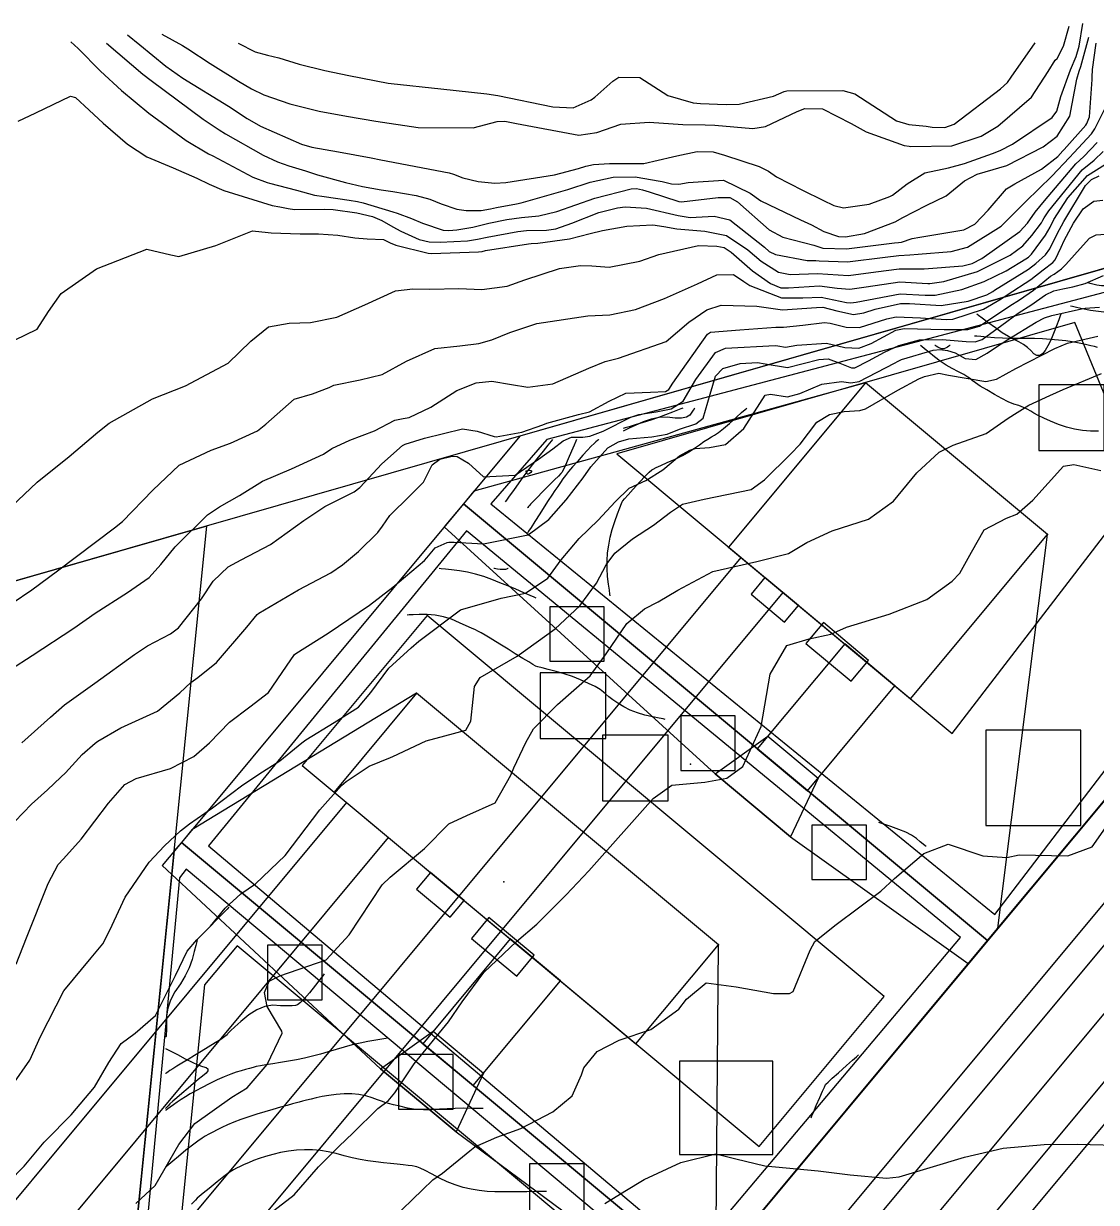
# Model space of a CAD drawing. Header units: feet. Extents: x 1318179 to 1318934, y 422463 to 423299.
# Drawn here: x 1318357.4 to 1318554, y 423081.1 to 423297 of the extents above; entities that cross this region are included whole.
import ezdxf

# ---------------------------------------------------------------- set-up
doc = ezdxf.new("R2010")
doc.units = ezdxf.units.FT
for name, color, linetype in [('A-BLDG-OTLN', 3, 'CONTINUOUS'), ('C-DRNG-AREA', 150, 'CONTINUOUS'), ('C-LOD', 30, 'CONTINUOUS'), ('C-PROP', 6, 'CONTINUOUS'), ('C-PVMT', 8, 'CONTINUOUS'), ('C-SWM', 92, 'CONTINUOUS'), ('C-TOPO-MAJR', 32, 'CONTINUOUS'), ('C-TOPO-SPOT', 7, 'CONTINUOUS'), ('C-UTIL', 4, 'CONTINUOUS'), ('L-PLNT-TREE', 90, 'CONTINUOUS'), ('V-PROP-LINE', 7, 'CONTINUOUS')]:
    doc.layers.add(name, color=color, linetype=linetype)

msp = doc.modelspace()

# ---------------------------------------------------------------- linework, layer by layer
at = {"layer": 'A-BLDG-OTLN'}
for points in [[(1318486.58, 423201.12), (1318519.92, 423173.34), (1318545, 423203.43), (1318511.66, 423231.22), (1318486.58, 423201.12)], [(1318414.3, 423156.24), (1318469.61, 423110.15), (1318484.73, 423128.29), (1318429.42, 423174.38), (1318414.3, 423156.24)]]:
    msp.add_lwpolyline(points, close=True, dxfattribs=at)
at = {"layer": 'C-DRNG-AREA'}
for points in [[(1318438.01, 423209.06), (1318534.03, 423129.03), (1318581.71, 423186.24), (1318581.65, 423186.39), (1318580.34, 423190.54), (1318579.4, 423194.8), (1318578.83, 423199.12), (1318578.64, 423203.48), (1318578.83, 423207.83), (1318579.4, 423212.16), (1318580.34, 423216.41), (1318581.65, 423220.57), (1318583.32, 423224.6), (1318585.33, 423228.47), (1318587.67, 423232.14), (1318590.23, 423235.47), (1318566.42, 423255.31), (1318448.34, 423221.43), (1318438.01, 423209.06)], [(1318386.31, 423147.03), (1318482.34, 423067), (1318534.03, 423129.03), (1318438.01, 423209.06), (1318386.31, 423147.03)], [(1318371.77, 423013.6), (1318410.75, 422981.11), (1318482.34, 423067), (1318386.31, 423147.03), (1318385.01, 423145.46), (1318371.77, 423013.6)]]:
    msp.add_lwpolyline(points, close=True, dxfattribs=at)
at = {"layer": 'C-LOD'}
for points in [[(1318434.49, 423204.83), (1318484.11, 423159.58), (1318497.93, 423148.05), (1318530.51, 423124.81), (1318531.47, 423125.96), (1318535.95, 423131.33), (1318545, 423203.43), (1318511.66, 423231.22), (1318439.93, 423211.36), (1318438.01, 423209.06), (1318434.49, 423204.83)], [(1318382.79, 423142.8), (1318422.81, 423105.54), (1318436.64, 423094.02), (1318478.81, 423062.77), (1318479.77, 423063.93), (1318484.26, 423069.3), (1318484.73, 423128.29), (1318429.42, 423174.38), (1318388.23, 423149.33), (1318386.31, 423147.03), (1318382.79, 423142.8)]]:
    msp.add_lwpolyline(points, close=True, dxfattribs=at)
at = {"layer": 'C-PROP'}
for points in [[(1318443.01, 423209.04), (1318535.39, 423133.84), (1318577.96, 423189.54), (1318577.89, 423189.68), (1318576.34, 423193.55), (1318575.1, 423197.37), (1318574.22, 423201.06), (1318573.76, 423204.59), (1318573.83, 423207.99), (1318574.46, 423211.38), (1318575.59, 423214.85), (1318577.14, 423218.42), (1318579.03, 423222.04), (1318581.22, 423225.63), (1318583.69, 423229.13), (1318586.32, 423232.35), (1318565.37, 423250.42), (1318453.31, 423220.83), (1318443.01, 423209.04)], [(1318466.09, 423218.2), (1318527.58, 423166.95), (1318562.36, 423212.29), (1318550.05, 423242.29), (1318466.09, 423218.2)], [(1318390.98, 423204.99), (1318205.86, 423151.87), (1318371.77, 423013.6), (1318390.98, 423204.99)], [(1318391.28, 423146.42), (1318480.07, 423071.46), (1318529.07, 423129.63), (1318438.54, 423204.09), (1318391.28, 423146.42)], [(1318408.46, 423161.11), (1318492.2, 423091.32), (1318515.08, 423118.79), (1318431.35, 423188.57), (1318408.46, 423161.11)], [(1318374.4, 423017.85), (1318410.17, 422986.07), (1318477.35, 423066.65), (1318387.17, 423142.1), (1318385.96, 423140.55), (1318374.4, 423017.85)], [(1318382.2, 423037.45), (1318420.61, 423005.43), (1318471.07, 423065.97), (1318396.55, 423128.08), (1318390.58, 423120.92), (1318382.2, 423037.45)]]:
    msp.add_lwpolyline(points, close=True, dxfattribs=at)
for points in [[(1318547.48, 423243.83), (1318547.34, 423243.47), (1318547.08, 423242.75), (1318546.68, 423241.68), (1318546.14, 423240.24), (1318545.62, 423239.01), (1318545.11, 423237.98), (1318544.61, 423237.15), (1318544.12, 423236.52), (1318543.62, 423236.21), (1318543.09, 423236.21), (1318542.55, 423236.52), (1318542, 423237.15), (1318541.35, 423237.72), (1318540.62, 423238.24), (1318539.8, 423238.71), (1318538.9, 423239.13), (1318537.87, 423239.69), (1318536.73, 423240.41), (1318535.48, 423241.28), (1318534.11, 423242.3), (1318533.08, 423243.07), (1318532.4, 423243.57), (1318532.06, 423243.83)], [(1318527.21, 423238.09), (1318527.13, 423238.04), (1318526.95, 423237.93), (1318526.69, 423237.77), (1318526.35, 423237.56), (1318526, 423237.46), (1318525.64, 423237.46), (1318525.28, 423237.56), (1318524.92, 423237.77), (1318524.65, 423237.93), (1318524.47, 423238.04), (1318524.38, 423238.09)], [(1318480.38, 423226.61), (1318480.29, 423226.48), (1318480.12, 423226.22), (1318479.86, 423225.83), (1318479.51, 423225.31), (1318478.89, 423224.95), (1318477.98, 423224.77), (1318476.8, 423224.75), (1318475.33, 423224.91), (1318473.87, 423224.85), (1318472.4, 423224.58), (1318470.94, 423224.1), (1318469.48, 423223.41), (1318468.38, 423222.9), (1318467.65, 423222.55), (1318467.28, 423222.38)], [(1318458.72, 423220.87), (1318458.57, 423220.51), (1318458.27, 423219.79), (1318457.82, 423218.72), (1318457.22, 423217.28), (1318456.72, 423216.15), (1318456.33, 423215.33), (1318456.04, 423214.82), (1318455.85, 423214.61), (1318455.41, 423214.14), (1318454.7, 423213.43), (1318453.74, 423212.45), (1318452.51, 423211.23), (1318451.53, 423210.24), (1318450.8, 423209.5), (1318450.32, 423209), (1318450.08, 423208.74), (1318449.9, 423208.54), (1318449.78, 423208.41), (1318449.72, 423208.35)], [(1318449.72, 423215.25), (1318449.78, 423215.24), (1318449.9, 423215.23), (1318450.09, 423215.21), (1318450.33, 423215.18), (1318450.46, 423215.1), (1318450.46, 423214.98), (1318450.33, 423214.81), (1318450.09, 423214.59), (1318449.89, 423214.48), (1318449.73, 423214.48), (1318449.62, 423214.59), (1318449.55, 423214.81), (1318449.5, 423214.97), (1318449.47, 423215.08), (1318449.45, 423215.13)], [(1318429.96, 422965.1), (1318628.63, 423203.49)], [(1318446.18, 423197.22), (1318446.13, 423197.2), (1318446.03, 423197.16), (1318445.89, 423197.11), (1318445.69, 423197.03), (1318445.43, 423197), (1318445.11, 423197), (1318444.72, 423197.03), (1318444.27, 423197.11), (1318443.93, 423197.16), (1318443.7, 423197.2), (1318443.58, 423197.22)], [(1318581.71, 423186.24), (1318410.75, 422981.11)], [(1318383.41, 423109.29), (1318383.77, 423109.1), (1318384.5, 423108.71), (1318385.59, 423108.14), (1318387.04, 423107.38), (1318388.29, 423106.76), (1318389.34, 423106.29), (1318390.19, 423105.97), (1318390.83, 423105.8), (1318391.15, 423105.54), (1318391.15, 423105.19), (1318390.83, 423104.75), (1318390.19, 423104.22), (1318389.42, 423103.59), (1318388.54, 423102.85), (1318387.53, 423102), (1318386.4, 423101.05), (1318385.47, 423100.25), (1318384.75, 423099.6), (1318384.22, 423099.11), (1318383.89, 423098.77), (1318383.65, 423098.51), (1318383.49, 423098.34), (1318383.41, 423098.25)]]:
    msp.add_lwpolyline(points, dxfattribs=at)
at = {"layer": 'C-PVMT'}
for points in [[(1318490.7, 423192.48), (1318496.85, 423187.36), (1318499.41, 423190.43), (1318493.26, 423195.55), (1318490.7, 423192.48)], [(1318503.95, 423187.29), (1318500.75, 423183.45), (1318509.05, 423176.54), (1318512.25, 423180.38), (1318503.95, 423187.29)], [(1318491.85, 423164.18), (1318501.07, 423156.5), (1318517.08, 423175.71), (1318507.86, 423183.39), (1318491.85, 423164.18)], [(1318497.93, 423148.05), (1318484.11, 423159.58), (1318493.77, 423166.49), (1318502.99, 423158.81), (1318497.93, 423148.05)], [(1318429.41, 423138.45), (1318435.55, 423133.32), (1318438.12, 423136.4), (1318431.97, 423141.52), (1318429.41, 423138.45)], [(1318442.66, 423133.26), (1318439.46, 423129.42), (1318447.76, 423122.5), (1318450.96, 423126.35), (1318442.66, 423133.26)], [(1318430.56, 423110.15), (1318439.78, 423102.47), (1318455.78, 423121.67), (1318446.57, 423129.35), (1318430.56, 423110.15)], [(1318436.64, 423094.02), (1318422.81, 423105.54), (1318432.48, 423112.45), (1318441.7, 423104.77), (1318436.64, 423094.02)]]:
    msp.add_lwpolyline(points, close=True, dxfattribs=at)
for points in [[(1318594.45, 423182.77), (1318419.97, 422973.42)], [(1318439.94, 422956.78), (1318614.42, 423166.12)]]:
    msp.add_lwpolyline(points, dxfattribs=at)
at = {"layer": 'C-SWM'}
for points in [[(1318390.98, 423204.99), (1318205.86, 423151.87), (1318371.77, 423013.6), (1318390.98, 423204.99)], [(1318533.71, 423150.13), (1318551.15, 423150.13), (1318551.15, 423167.56), (1318533.71, 423167.56), (1318533.71, 423150.13)], [(1318477.6, 423089.82), (1318494.72, 423089.82), (1318494.72, 423106.94), (1318477.6, 423106.94), (1318477.6, 423089.82)]]:
    msp.add_lwpolyline(points, close=True, dxfattribs=at)
at = {"layer": 'C-TOPO-MAJR'}
for points in [[(1318376.46, 423294.99), (1318378.68, 423293.12), (1318383.47, 423289.23), (1318386.56, 423287.06), (1318394.97, 423281.93), (1318398.4, 423279.67), (1318400.81, 423278.27), (1318408.3, 423274.96), (1318410.22, 423274.4), (1318415.11, 423273.52), (1318421.08, 423272.43), (1318422.88, 423272.1), (1318435.4, 423269.71), (1318436.19, 423269.45), (1318437.89, 423268.8), (1318440.68, 423268.11), (1318443.78, 423267.79), (1318445.77, 423267.9), (1318454.68, 423269.35), (1318459.09, 423270.49), (1318460.44, 423270.92), (1318461.86, 423271.21), (1318464.78, 423271.42), (1318469.19, 423271.41), (1318471.04, 423271.42), (1318476.32, 423272.63), (1318477.13, 423272.83), (1318480.86, 423273.58), (1318483.74, 423273.53), (1318485.85, 423272.95), (1318492.19, 423270.86), (1318493.88, 423270), (1318495.34, 423268.99), (1318500.15, 423266.49), (1318503.87, 423264.7), (1318505.87, 423263.7), (1318507.66, 423263.31), (1318512.33, 423263.96), (1318516.13, 423265.35), (1318516.61, 423265.62), (1318519.31, 423267.7), (1318522.54, 423269.72), (1318526.88, 423270.61), (1318529.82, 423271.41), (1318534.94, 423273.25), (1318536.33, 423273.76), (1318538.59, 423274.94), (1318545.89, 423279.83), (1318546.71, 423280.98), (1318547.48, 423283.66), (1318549.22, 423288.56), (1318550.25, 423291.01), (1318550.8, 423292.92), (1318551.53, 423297.04)], [(1318382.76, 423295.11), (1318386.53, 423293.03), (1318387.5, 423292.42), (1318391.57, 423289.7), (1318396.8, 423286.5), (1318399.14, 423285.1), (1318401.42, 423283.99), (1318406.22, 423282.34), (1318411.55, 423281.01), (1318416.56, 423280.07), (1318421.94, 423279.15), (1318429.69, 423278.01), (1318439.81, 423277.94), (1318444.18, 423279.08), (1318445.61, 423279.17), (1318447.75, 423278.72), (1318459.15, 423276.62), (1318462.44, 423277.07), (1318466.87, 423278.6), (1318472.02, 423278.98), (1318478.19, 423278.56), (1318482.28, 423278.46), (1318484.06, 423278.4), (1318491.06, 423277.83), (1318493.36, 423278.19), (1318499.15, 423280.92), (1318500.57, 423281.48), (1318503.77, 423281.42), (1318509.02, 423278.74), (1318511.82, 423277.2), (1318518.76, 423274.72), (1318519.66, 423274.55), (1318520.01, 423274.52), (1318527.47, 423274.67), (1318532.88, 423276.41), (1318535.92, 423278.27), (1318542.08, 423283.54), (1318545.13, 423288.24), (1318546.44, 423290.31), (1318546.77, 423290.67), (1318547.98, 423292.88), (1318548.98, 423296.57)], [(1318366.07, 423293.69), (1318367.43, 423292.49), (1318371.52, 423288.34), (1318375.35, 423284.76), (1318380.35, 423280.6), (1318387.2, 423275.61), (1318391.29, 423273.2), (1318392.05, 423272.79), (1318399.4, 423268.91), (1318402.02, 423267.94), (1318402.49, 423267.83), (1318407.43, 423266.52), (1318410.7, 423265.62), (1318412.48, 423265.34), (1318417.07, 423264.68), (1318418.59, 423264.43), (1318419.64, 423264.2), (1318425.08, 423262.55), (1318425.83, 423262.29), (1318428.51, 423261.3), (1318430.48, 423260.48), (1318434.29, 423259.17), (1318435.33, 423259.12), (1318436.8, 423259.24), (1318439.74, 423259.77), (1318442.65, 423260.47), (1318445.98, 423261.16), (1318448.65, 423261.5), (1318451.79, 423261.79), (1318455.13, 423262.61), (1318462.06, 423265.08), (1318468.73, 423266.77), (1318469.71, 423266.81), (1318470.83, 423266.6), (1318472.02, 423266.24), (1318477.48, 423264.45), (1318477.99, 423264.39), (1318484.69, 423265.16), (1318486.84, 423265.17), (1318488.2, 423264.41), (1318494.03, 423259.24), (1318496.51, 423257.89), (1318502.2, 423256.47), (1318502.93, 423256.18), (1318503.86, 423255.9), (1318508.21, 423255.8), (1318517, 423256.85), (1318517.72, 423256.93), (1318518.26, 423257.02), (1318520.23, 423257.64), (1318521.66, 423257.92), (1318529.7, 423259.24), (1318531.73, 423260.26), (1318534.18, 423262.86), (1318537.53, 423266.78), (1318539.04, 423267.67), (1318543.91, 423270.36), (1318546.89, 423272.71), (1318547.86, 423273.71), (1318548.09, 423273.96), (1318552.06, 423278.42), (1318552.26, 423278.71), (1318552.75, 423279.98), (1318553.21, 423286.81), (1318553.22, 423287.24), (1318553.28, 423288.63), (1318553.94, 423293.46)], [(1318372.61, 423293.48), (1318379.26, 423287.8), (1318380.75, 423286.59), (1318390.31, 423279.54), (1318393.24, 423277.59), (1318394.42, 423276.87), (1318401.31, 423272.91), (1318403.93, 423271.68), (1318406.02, 423270.99), (1318409.07, 423270.06), (1318411.25, 423269.35), (1318416.41, 423267.92), (1318419.53, 423267.21), (1318422.95, 423266.57), (1318425.09, 423266.27), (1318429.32, 423265.55), (1318431.82, 423264.86), (1318433.9, 423264.02), (1318436.79, 423263.04), (1318438.48, 423262.78), (1318441.27, 423262.79), (1318442.95, 423263.11), (1318444.04, 423263.37), (1318447.71, 423264.01), (1318448.6, 423264.18), (1318457.16, 423266.66), (1318461.25, 423268), (1318465.41, 423268.91), (1318469.46, 423268.95), (1318474.04, 423268.19), (1318474.44, 423268.08), (1318476.12, 423267.65), (1318477.46, 423267.61), (1318479.16, 423267.93), (1318485.65, 423268.38), (1318490.52, 423265.94), (1318492.47, 423264.59), (1318499.79, 423261.11), (1318501.8, 423260.17), (1318504.03, 423258.97), (1318506.71, 423258.04), (1318508.04, 423257.98), (1318511.47, 423258.59), (1318517.1, 423260.73), (1318518.52, 423261.51), (1318522.77, 423263.72), (1318526.44, 423265.46), (1318529.81, 423268.21), (1318532.12, 423269.45), (1318533.62, 423269.89), (1318537.55, 423271.01), (1318544.21, 423274.48), (1318546.77, 423276.44), (1318549.11, 423280.1), (1318550.38, 423286.88), (1318550.8, 423288.3), (1318551.11, 423289.15), (1318552.61, 423294.54)], [(1318396.71, 423293.48), (1318399.84, 423291.88), (1318402.09, 423291.23), (1318404.19, 423290.75), (1318407.93, 423289.59), (1318412.58, 423288.45), (1318417.03, 423287.55), (1318424.2, 423286.15), (1318424.78, 423286.07), (1318433.85, 423285.07), (1318442.27, 423284.17), (1318444.31, 423283.88), (1318454.41, 423281.79), (1318458.11, 423281.61), (1318461.4, 423283.06), (1318462.06, 423283.55), (1318465.37, 423286.49), (1318466.47, 423287.24), (1318470.31, 423287.16), (1318475.44, 423283.84), (1318480.07, 423282.49), (1318481.43, 423282.39), (1318486.16, 423282.21), (1318488.54, 423282.29), (1318494.83, 423283.76), (1318496.75, 423284.59), (1318497.27, 423284.73), (1318507.55, 423284.8), (1318509.72, 423284.15), (1318517.36, 423279.2), (1318519.6, 423278.53), (1318522.82, 423278.26), (1318523.92, 423278.08), (1318526.22, 423277.97), (1318527.9, 423278.6), (1318536.42, 423285.1), (1318537.69, 423286.26), (1318538.39, 423287.24), (1318542.75, 423293.53)], [(1318356.41, 423279.19), (1318359.65, 423280.66), (1318366, 423283.72), (1318366.89, 423283.48), (1318369.43, 423281.17), (1318372.01, 423278.77), (1318376.45, 423274.93), (1318379.99, 423272.61), (1318384.81, 423270.64), (1318389.12, 423268.74), (1318391.41, 423267.61), (1318394.11, 423266.47), (1318402.93, 423263.74), (1318404.37, 423263.48), (1318405.86, 423263.15), (1318407.06, 423263), (1318412.47, 423263.04), (1318414.16, 423262.95), (1318418.46, 423262.36), (1318421.33, 423261.71), (1318423.06, 423260.99), (1318425.06, 423259.81), (1318426.51, 423259.03), (1318429.89, 423257.47), (1318431.72, 423257.04), (1318433.73, 423257), (1318438.74, 423257.26), (1318440.58, 423257.54), (1318442.36, 423257.93), (1318447.94, 423258.94), (1318449.54, 423259.11), (1318453.25, 423259.21), (1318454.94, 423259.45), (1318457.84, 423260.5), (1318462.79, 423262.43), (1318466.24, 423263.3), (1318467.63, 423263.47), (1318471.52, 423263.23), (1318477.36, 423261.85), (1318479.55, 423261.51), (1318483.96, 423261.74), (1318486.79, 423261.09), (1318493.18, 423256.05), (1318494.04, 423255.31), (1318495.17, 423254.72), (1318501, 423253.66), (1318502.56, 423253.61), (1318503.18, 423253.58), (1318508.4, 423253.39), (1318515.3, 423254.22), (1318517.79, 423254.53), (1318519.77, 423254.65), (1318521.35, 423254.78), (1318527.38, 423255.3), (1318530.34, 423256.07), (1318536.55, 423259.94), (1318539.84, 423263.2), (1318541.05, 423264.47), (1318545.8, 423269.06), (1318549.04, 423272.53), (1318549.84, 423273.35), (1318553.09, 423276.85), (1318553.67, 423277.74), (1318555.75, 423281.93)], [(1318349.39, 423235.96), (1318359.9, 423241.08), (1318361.99, 423244.3), (1318364.3, 423247.61), (1318370.76, 423252.1), (1318379.96, 423255.69), (1318384.41, 423254.67), (1318385.86, 423254.39), (1318392.63, 423256.41), (1318399.35, 423259.07), (1318402.23, 423258.77), (1318402.74, 423258.69), (1318408.09, 423258.54), (1318411.42, 423258.51), (1318414.98, 423258.26), (1318418.13, 423257.79), (1318420.33, 423257.61), (1318423.36, 423257.47), (1318424.21, 423257.06), (1318424.58, 423256.84), (1318425.62, 423256.46), (1318431.56, 423254.97), (1318432.16, 423254.92), (1318440.74, 423255.21), (1318441.43, 423255.3), (1318442.07, 423255.44), (1318449.9, 423256.7), (1318450.42, 423256.75), (1318451.62, 423256.82), (1318457.43, 423257.6), (1318461.24, 423258.58), (1318463.48, 423259.16), (1318467.96, 423259.92), (1318472.73, 423260.16), (1318474.7, 423259.87), (1318477.11, 423259.42), (1318482.23, 423258.98), (1318486.22, 423258.23), (1318490.13, 423255.61), (1318492.53, 423253.53), (1318495.75, 423251.48), (1318497.87, 423251.08), (1318502.9, 423251.27), (1318504.79, 423251.13), (1318508.59, 423250.88), (1318513.57, 423251.55), (1318517.87, 423252.12), (1318521.4, 423252.09), (1318522.4, 423252.09), (1318529.51, 423252.66), (1318531.23, 423253.1), (1318532.97, 423253.99), (1318539.96, 423258.96), (1318541.34, 423260.49), (1318542.79, 423262.5), (1318544.46, 423264.56), (1318550.21, 423271.36), (1318551.66, 423272.71), (1318554.13, 423275.25)], [(1318349.54, 423203.29), (1318357.52, 423210.74), (1318359.89, 423213.03), (1318365.77, 423217.75), (1318371, 423222.17), (1318373.09, 423223.84), (1318381.04, 423228.26), (1318387.09, 423230.65), (1318394.88, 423234.81), (1318399.03, 423238.87), (1318402.25, 423241.48), (1318406.08, 423242.18), (1318409.96, 423242.26), (1318414.8, 423243.26), (1318419.91, 423245.49), (1318425.56, 423248.05), (1318428.72, 423248.43), (1318431.87, 423248.41), (1318437.15, 423248.5), (1318441.35, 423248.34), (1318446.01, 423248.93), (1318449.26, 423250.12), (1318455.59, 423252.15), (1318459.43, 423252.72), (1318461.54, 423252.66), (1318464.72, 423252.44), (1318470.33, 423253.51), (1318473.8, 423254.75), (1318481.05, 423256.36), (1318484.46, 423256.28), (1318485.78, 423255.99), (1318487.04, 423255.16), (1318490.99, 423251.72), (1318494.24, 423249.43), (1318496.16, 423248.63), (1318497.54, 423248.61), (1318503.24, 423249), (1318506.46, 423248.59), (1318508.79, 423248.36), (1318511.79, 423248.81), (1318517.94, 423249.72), (1318523.09, 423249.43), (1318523.44, 423249.41), (1318526.06, 423249.79), (1318532.2, 423251.63), (1318538.2, 423254.6), (1318540.51, 423256.35), (1318542.18, 423258.19), (1318543.93, 423260.54), (1318544.19, 423261.01), (1318544.42, 423261.45), (1318545.27, 423262.76), (1318551.35, 423270.22), (1318553.58, 423272.03), (1318555.2, 423273.6)], [(1318355.31, 423190.87), (1318358.92, 423193.29), (1318363.61, 423196.79), (1318374.09, 423204.64), (1318375.55, 423205.79), (1318381.06, 423211.56), (1318385.89, 423216.16), (1318391.79, 423218.86), (1318395.31, 423220.15), (1318400.24, 423222.41), (1318401.79, 423223.65), (1318406.98, 423228.22), (1318410.34, 423229.21), (1318413.38, 423230.37), (1318414.26, 423230.8), (1318419.09, 423231.8), (1318423.08, 423232.77), (1318427.58, 423235.17), (1318432.79, 423237.5), (1318437.37, 423238.02), (1318440.85, 423238.4), (1318443.2, 423239.08), (1318446.52, 423240.43), (1318451.45, 423242.09), (1318460.77, 423243.49), (1318464.84, 423243.7), (1318469.54, 423244.68), (1318474.86, 423246.69), (1318480.87, 423249.34), (1318484.45, 423251.02), (1318487.46, 423251.05), (1318489.37, 423249.8), (1318490.49, 423249.03), (1318496.29, 423246.78), (1318500.18, 423246.79), (1318503.55, 423246.91), (1318508.2, 423245.96), (1318508.98, 423245.85), (1318509.98, 423246.01), (1318518.01, 423247.51), (1318522.61, 423247.31), (1318524.44, 423247.28), (1318529.32, 423248.35), (1318533.45, 423249.76), (1318537.48, 423251.73), (1318541.06, 423253.92), (1318541.54, 423254.27), (1318542.1, 423254.82), (1318544.67, 423258.25), (1318545.51, 423259.77), (1318546.21, 423261.12), (1318548.73, 423265.13), (1318552.37, 423269.2), (1318555.66, 423271.3)], [(1318354.98, 423178.69), (1318358.96, 423181.26), (1318366.62, 423186.27), (1318370.51, 423189.05), (1318376.47, 423192.81), (1318380.39, 423195.55), (1318382.55, 423197.96), (1318385.2, 423201.17), (1318391.12, 423207.02), (1318393.31, 423208.5), (1318396.97, 423210.6), (1318401.21, 423213.18), (1318406.47, 423215.49), (1318412.36, 423218.18), (1318413.88, 423219.18), (1318417.18, 423220.73), (1318421.7, 423222.45), (1318425.43, 423224.41), (1318426.96, 423224.71), (1318428.06, 423224.87), (1318432.01, 423226.76), (1318436.79, 423229.81), (1318440.31, 423231.25), (1318443.22, 423231.53), (1318446.83, 423230.94), (1318449.83, 423230.44), (1318454.36, 423231.03), (1318460.98, 423233.93), (1318463.96, 423235.16), (1318466.4, 423235.73), (1318475.12, 423238.82), (1318479.3, 423242.31), (1318482.61, 423244.58), (1318485.23, 423245.43), (1318491.75, 423245.25), (1318496.45, 423244.6), (1318502.7, 423245.05), (1318503.83, 423245.07), (1318506.45, 423244.39), (1318509.48, 423243.73), (1318511.37, 423244.03), (1318513.46, 423244.73), (1318518.06, 423245.74), (1318519.72, 423245.73), (1318525.56, 423245.41), (1318530.47, 423246.2), (1318533.9, 423247.36), (1318534.98, 423247.96), (1318535.34, 423248.19), (1318541.53, 423252.06), (1318542.9, 423253.09), (1318544.66, 423254.66), (1318545.48, 423255.76), (1318546.81, 423258.52), (1318548.01, 423260.79), (1318552.01, 423267.38), (1318553.09, 423268.48), (1318554.52, 423269.12)], [(1318357.09, 423165.28), (1318362.33, 423169.95), (1318364.9, 423172.21), (1318365.33, 423172.55), (1318370.43, 423176.18), (1318377.74, 423181.43), (1318380.11, 423183.02), (1318384.32, 423185.22), (1318385.8, 423186.31), (1318390.01, 423191.66), (1318392.15, 423194.86), (1318394.86, 423197.52), (1318397.3, 423198.82), (1318402.66, 423201.59), (1318408.76, 423206.03), (1318412.59, 423208.54), (1318418, 423211.23), (1318419.03, 423212.05), (1318423.06, 423216.39), (1318426.84, 423219.76), (1318427.33, 423219.99), (1318430.86, 423221.08), (1318437.83, 423222.81), (1318440.54, 423222.38), (1318443.66, 423221.36), (1318443.98, 423221.35), (1318448.71, 423222.21), (1318452.55, 423223.52), (1318453.31, 423223.83), (1318459.09, 423225.41), (1318461.09, 423225.92), (1318464.69, 423227.87), (1318467.76, 423229.34), (1318472.28, 423229.53), (1318475.01, 423229.66), (1318475.64, 423230.01), (1318476.39, 423231.14), (1318482.7, 423240.15), (1318483.3, 423240.48), (1318488.64, 423240.92), (1318495.22, 423241.39), (1318496.67, 423241.4), (1318500.17, 423241.77), (1318504.16, 423242.26), (1318505.19, 423242.15), (1318508.13, 423241.44), (1318510.55, 423241.37), (1318515.56, 423242.95), (1318517.27, 423243.34), (1318521.78, 423243.15), (1318526.43, 423242.84), (1318527.69, 423242.91), (1318533.28, 423244.72), (1318536.55, 423246.63), (1318537.61, 423247.32), (1318542, 423250.17), (1318544.26, 423251.91), (1318546, 423253.26), (1318546.45, 423253.75), (1318547.54, 423256.07), (1318548.09, 423257.31), (1318549.77, 423260.47), (1318551.54, 423263.07), (1318553.54, 423264.49), (1318555.15, 423264.69)], [(1318355.81, 423150.88), (1318358.88, 423154.05), (1318361.77, 423156.63), (1318364.25, 423158.95), (1318365.1, 423159.79), (1318368.15, 423163.1), (1318370.49, 423165.18), (1318370.99, 423165.55), (1318375.22, 423168.04), (1318381.94, 423171.05), (1318386.01, 423174.44), (1318388.04, 423176.35), (1318389.32, 423177.23), (1318392.74, 423179.99), (1318398.33, 423186.48), (1318400.21, 423188.8), (1318400.48, 423189.03), (1318407.78, 423193.28), (1318413.7, 423196.44), (1318415.85, 423197.86), (1318418.75, 423200.34), (1318422.3, 423203.79), (1318423.2, 423204.95), (1318424.54, 423206.91), (1318428.18, 423210.5), (1318430.66, 423213.03), (1318432.28, 423216.18), (1318433.69, 423217.23), (1318435.96, 423217.79), (1318436.87, 423217.7), (1318438.94, 423216.5), (1318441.68, 423213.99), (1318447.51, 423214.33), (1318451.78, 423217.21), (1318454.37, 423219.13), (1318456.27, 423220.61), (1318457.81, 423221.25), (1318459.91, 423221.29), (1318461.15, 423221.44), (1318463.61, 423222.35), (1318468.66, 423224.92), (1318470.16, 423225.41), (1318473.29, 423225.92), (1318476.05, 423226.48), (1318478.24, 423227.86), (1318480.59, 423231.83), (1318484.2, 423236.79), (1318486.02, 423237.6), (1318495.15, 423238.05), (1318495.63, 423237.99), (1318496.99, 423237.77), (1318499.07, 423238.13), (1318504.56, 423238.47), (1318507.88, 423237.72), (1318510.46, 423237.55), (1318512.7, 423238.45), (1318517.22, 423240.85), (1318518.79, 423241.18), (1318526.07, 423241), (1318530.42, 423240.97), (1318532.55, 423241.61), (1318538.12, 423245.31), (1318539.88, 423246.45), (1318542.48, 423248.22), (1318545.6, 423250.74), (1318546.23, 423251.15), (1318547.6, 423252.1), (1318548.41, 423252.93), (1318551.58, 423256.46), (1318552.73, 423257.73), (1318553.93, 423258.32), (1318558.28, 423258.63)], [(1318356.04, 423124.74), (1318357.93, 423129.57), (1318361.91, 423139.51), (1318363.76, 423142.95), (1318364.69, 423144), (1318367.98, 423147.59), (1318372.96, 423154.2), (1318375.95, 423157.64), (1318378.01, 423158.75), (1318384.31, 423160.57), (1318388.58, 423162.74), (1318391.48, 423165.25), (1318395.15, 423169.08), (1318398.87, 423171.86), (1318402.27, 423174.5), (1318405.58, 423179.34), (1318407.04, 423181.43), (1318407.29, 423181.64), (1318413.23, 423185.38), (1318420.79, 423190.46), (1318425.05, 423193.78), (1318430.86, 423198.66), (1318431.28, 423199.18), (1318432.8, 423201.01), (1318435, 423201.97), (1318435.33, 423202.02), (1318436.28, 423202.02), (1318441.65, 423201.74), (1318449.87, 423203.38), (1318453.67, 423206.2), (1318456.83, 423209.76), (1318459.95, 423213.83), (1318461.35, 423215.83), (1318464.45, 423219.31), (1318466.39, 423220.43), (1318468.32, 423220.99), (1318472.52, 423221.31), (1318475.31, 423221.83), (1318477.59, 423222.71), (1318480.59, 423223.74), (1318481.96, 423224.72), (1318483.21, 423229.13), (1318484.19, 423232.42), (1318485.52, 423233.86), (1318488.69, 423234.77), (1318491.88, 423234.92), (1318493.29, 423234.7), (1318497.38, 423234.06), (1318503.1, 423235.47), (1318504.86, 423235.59), (1318506.97, 423234.84), (1318509.1, 423233.97), (1318509.7, 423234), (1318512.21, 423235.27), (1318515.16, 423236.83), (1318517.77, 423238.09), (1318521.6, 423239.07), (1318525.7, 423239.17), (1318530.1, 423238.8), (1318531.78, 423238.72), (1318533.07, 423239.16), (1318536.63, 423241.78), (1318539.67, 423243.99), (1318542.14, 423245.59), (1318542.99, 423246.19), (1318544.63, 423247.36), (1318546.18, 423248.07), (1318547.86, 423248.45), (1318549.65, 423248.79), (1318551.92, 423249.41), (1318555.28, 423250.88)], [(1318563.68, 423249.57), (1318563.51, 423249.56), (1318563.17, 423249.54), (1318562.66, 423249.5), (1318561.98, 423249.45), (1318561.1, 423249.39), (1318560.03, 423249.3), (1318558.76, 423249.18), (1318557.29, 423249.05), (1318556.02, 423248.99), (1318554.94, 423249.02), (1318554.05, 423249.12), (1318553.35, 423249.3), (1318552.83, 423249.43), (1318552.48, 423249.52), (1318552.31, 423249.57)], [(1318355.33, 423102.47), (1318358.53, 423107.15), (1318360.5, 423111.44), (1318364.79, 423119.82), (1318369.79, 423125.85), (1318371.94, 423128.42), (1318373.22, 423130.96), (1318376.03, 423136.98), (1318380.44, 423143.43), (1318383.21, 423146.39), (1318386.15, 423149.17), (1318387.78, 423150.44), (1318392.04, 423153.34), (1318397.34, 423157.38), (1318400.49, 423159.52), (1318404.34, 423161.96), (1318408.36, 423165.25), (1318409.1, 423165.83), (1318414.31, 423168.98), (1318418.76, 423171.78), (1318421.04, 423174.49), (1318424.33, 423178.95), (1318428.45, 423182.68), (1318429.81, 423183.88), (1318437.47, 423189.62), (1318444.91, 423191.79), (1318449.36, 423192.69), (1318453.45, 423195.43), (1318455.93, 423198.8), (1318459.21, 423202.7), (1318462.71, 423206.09), (1318465.83, 423209.41), (1318468.34, 423211.94), (1318471.4, 423213.34), (1318474.55, 423215.26), (1318477.58, 423217.82), (1318479.46, 423218.89), (1318480.45, 423219.19), (1318483.12, 423219.36), (1318486.04, 423219.9), (1318489.39, 423222.84), (1318493.32, 423228.96), (1318494.24, 423229.12), (1318497.38, 423228.66), (1318499.64, 423229.27), (1318503.69, 423230.99), (1318507.3, 423231.48), (1318508.96, 423231.25), (1318510.54, 423231.47), (1318516.97, 423234.82), (1318517.66, 423235.19), (1318518.28, 423235.47), (1318524.05, 423237.23), (1318525.33, 423237.33), (1318526.72, 423237.17), (1318528.1, 423236.69), (1318529.96, 423235.71), (1318531.91, 423235.52), (1318533.98, 423236.65), (1318535.13, 423237.46), (1318537.74, 423239.18), (1318542.94, 423242.34), (1318544.47, 423243.12), (1318545.8, 423243.57), (1318551.25, 423244.77), (1318551.9, 423244.89), (1318554.58, 423245.07)], [(1318572.66, 423244.19), (1318572.3, 423244.24), (1318571.56, 423244.33), (1318570.47, 423244.46), (1318569, 423244.64), (1318567.54, 423244.71), (1318566.08, 423244.69), (1318564.61, 423244.55), (1318563.15, 423244.32), (1318561.68, 423244.15), (1318560.22, 423244.04), (1318558.76, 423243.99), (1318557.29, 423244.01), (1318555.83, 423244.1), (1318554.37, 423244.26), (1318552.9, 423244.49), (1318551.44, 423244.8), (1318550.34, 423245.04), (1318549.61, 423245.19), (1318549.24, 423245.27)], [(1318354.69, 423084.82), (1318357.52, 423087.73), (1318361.2, 423092.13), (1318361.5, 423092.44), (1318366.12, 423097.14), (1318370.38, 423102.18), (1318373.03, 423106.72), (1318375.27, 423110.16), (1318377.87, 423112.06), (1318381.59, 423115.33), (1318385.21, 423122.62), (1318387.35, 423127.07), (1318389.13, 423129.15), (1318391.66, 423131.66), (1318394.36, 423134.96), (1318397.23, 423137.61), (1318399.88, 423139.46), (1318405.36, 423144.61), (1318411.69, 423153.02), (1318415.68, 423157.48), (1318416.51, 423158.18), (1318420.75, 423160.99), (1318424.61, 423162.56), (1318425.05, 423162.74), (1318431.2, 423165.64), (1318434.61, 423166.52), (1318438.43, 423167.58), (1318439.36, 423169.22), (1318439.8, 423173.28), (1318440.02, 423175.6), (1318441.07, 423177.24), (1318447.84, 423181.16), (1318454.83, 423186.13), (1318459.36, 423190.34), (1318462.36, 423194.5), (1318464.16, 423197.89), (1318465.77, 423200.04), (1318468.98, 423202.63), (1318472.8, 423205.14), (1318475.93, 423207.5), (1318478.12, 423209), (1318482.11, 423209.88), (1318490.73, 423211.65), (1318493.16, 423213.44), (1318497.91, 423218.18), (1318499.72, 423220.01), (1318502.75, 423224), (1318505.05, 423225.42), (1318507.75, 423225.98), (1318510.63, 423226.15), (1318511.69, 423226.44), (1318517.63, 423229.88), (1318521.42, 423231.93), (1318522.46, 423232.41), (1318525.14, 423232.97), (1318526.88, 423232.63), (1318533.75, 423231.44), (1318535.68, 423231.9), (1318539.2, 423233.86), (1318546.35, 423237.53), (1318548.7, 423238.47), (1318554.28, 423239.8)], [(1318554.21, 423237.69), (1318553.62, 423237.85), (1318552.95, 423238.02), (1318552.22, 423238.2), (1318551.42, 423238.38), (1318550.55, 423238.58), (1318549.53, 423238.76), (1318548.36, 423238.92), (1318547.05, 423239.06), (1318545.59, 423239.19), (1318544.12, 423239.28), (1318542.66, 423239.33), (1318541.19, 423239.35), (1318539.73, 423239.33), (1318538.27, 423239.34), (1318536.8, 423239.4), (1318535.34, 423239.48), (1318533.88, 423239.61), (1318532.78, 423239.7), (1318532.05, 423239.76), (1318531.68, 423239.8)], [(1318554.37, 423222.39), (1318552.9, 423222.34), (1318551.44, 423222.48), (1318549.98, 423222.73), (1318548.51, 423223.1), (1318547.05, 423223.58), (1318545.59, 423224.18), (1318544.35, 423224.72), (1318543.33, 423225.21), (1318542.54, 423225.65), (1318541.98, 423226.03), (1318541.33, 423226.39), (1318540.6, 423226.73), (1318539.78, 423227.05), (1318538.88, 423227.34), (1318537.84, 423227.77), (1318536.66, 423228.35), (1318535.34, 423229.07), (1318533.88, 423229.93), (1318532.7, 423230.64), (1318531.82, 423231.21), (1318531.23, 423231.64), (1318530.94, 423231.93), (1318530.42, 423232.28), (1318529.69, 423232.72), (1318528.74, 423233.23), (1318527.57, 423233.82), (1318526.44, 423234.48), (1318525.35, 423235.19), (1318524.29, 423235.97), (1318523.26, 423236.82), (1318522.49, 423237.46), (1318521.98, 423237.88), (1318521.73, 423238.09)], [(1318377.95, 423080.9), (1318381.52, 423084.19), (1318385.88, 423091.67), (1318388.76, 423095.52), (1318395.58, 423100.35), (1318398.36, 423102.04), (1318402.05, 423106.34), (1318404.81, 423112.09), (1318404.74, 423112.46), (1318402.03, 423116.98), (1318401.53, 423119.54), (1318402.43, 423121.61), (1318404.36, 423122.61), (1318412.83, 423125.5), (1318417.07, 423130.12), (1318423.09, 423139.23), (1318424.59, 423140.65), (1318430.84, 423145.93), (1318435.3, 423150.41), (1318438.62, 423151.94), (1318443.79, 423154.25), (1318446.67, 423159.32), (1318447.22, 423160.7), (1318449.41, 423165.31), (1318450.81, 423167.85), (1318455.26, 423172.27), (1318461.2, 423177.57), (1318464.15, 423181.6), (1318467.93, 423187.1), (1318471.17, 423189.83), (1318473.66, 423191.1), (1318477.3, 423193.23), (1318483.68, 423196.65), (1318491.76, 423198.49), (1318497.56, 423199.93), (1318500.92, 423201.98), (1318505.55, 423204.12), (1318512.24, 423206.22), (1318516.82, 423209.55), (1318521.11, 423214.74), (1318525.19, 423218.53), (1318527.75, 423219.79), (1318533.78, 423221.95), (1318537.8, 423224.75), (1318541.61, 423227.15), (1318545.45, 423228.88), (1318547.89, 423229.97), (1318554.92, 423232.91)], [(1318464.9, 423192.17), (1318464.85, 423192.53), (1318464.75, 423193.25), (1318464.61, 423194.32), (1318464.42, 423195.76), (1318464.32, 423197.19), (1318464.32, 423198.63), (1318464.42, 423200.06), (1318464.62, 423201.5), (1318464.9, 423202.93), (1318465.27, 423204.37), (1318465.72, 423205.8), (1318466.25, 423207.24), (1318466.66, 423208.33), (1318466.96, 423209.1), (1318467.14, 423209.52), (1318467.19, 423209.6), (1318467.54, 423210), (1318468.18, 423210.72), (1318469.1, 423211.76), (1318470.32, 423213.11), (1318471.29, 423214.15), (1318472.02, 423214.88), (1318472.51, 423215.31), (1318472.76, 423215.43), (1318473.32, 423215.68), (1318474.17, 423216.07), (1318475.33, 423216.6), (1318476.8, 423217.26), (1318478.12, 423217.91), (1318479.3, 423218.57), (1318480.34, 423219.23), (1318481.24, 423219.88), (1318482.05, 423220.45), (1318482.78, 423220.93), (1318483.43, 423221.33), (1318484, 423221.63), (1318484.74, 423222.14), (1318485.66, 423222.86), (1318486.75, 423223.78), (1318488.02, 423224.91), (1318488.97, 423225.76), (1318489.61, 423226.33), (1318489.92, 423226.61)], [(1318478.18, 423226.61), (1318477.86, 423226.48), (1318477.23, 423226.23), (1318476.29, 423225.86), (1318475.03, 423225.35), (1318473.72, 423224.87), (1318472.35, 423224.4), (1318470.94, 423223.94), (1318469.48, 423223.5), (1318468.38, 423223.17), (1318467.65, 423222.95), (1318467.28, 423222.84)], [(1318445.72, 423209.39), (1318445.97, 423209.74), (1318446.47, 423210.44), (1318447.22, 423211.5), (1318448.22, 423212.9), (1318448.97, 423213.96), (1318449.49, 423214.68), (1318449.75, 423215.05), (1318449.78, 423215.08), (1318450.08, 423215.47), (1318450.67, 423216.2), (1318451.53, 423217.28), (1318452.68, 423218.72), (1318453.54, 423219.79), (1318454.12, 423220.51), (1318454.41, 423220.87)], [(1318462.81, 423220.87), (1318462.73, 423220.79), (1318462.55, 423220.64), (1318462.29, 423220.42), (1318461.95, 423220.12), (1318461.43, 423219.61), (1318460.75, 423218.89), (1318459.9, 423217.96), (1318458.89, 423216.83), (1318458.01, 423215.83), (1318457.28, 423214.96), (1318456.69, 423214.22), (1318456.24, 423213.62), (1318455.77, 423212.96), (1318455.27, 423212.24), (1318454.74, 423211.47), (1318454.19, 423210.64), (1318453.54, 423209.66), (1318452.81, 423208.53), (1318451.99, 423207.25), (1318451.08, 423205.82), (1318450.4, 423204.74), (1318449.95, 423204.03), (1318449.72, 423203.67)], [(1318402.44, 423078.98), (1318406.96, 423082.44), (1318411.46, 423087.56), (1318415.26, 423091.37), (1318417.75, 423093.77), (1318422.32, 423098.27), (1318424.22, 423099.71), (1318425.44, 423101.15), (1318429, 423106.46), (1318435.28, 423114.17), (1318437.79, 423117.8), (1318441.72, 423123.17), (1318447.7, 423128.9), (1318451.44, 423132.06), (1318456.81, 423137.39), (1318460.99, 423141.83), (1318472.75, 423155.05), (1318476.2, 423157.54), (1318482.26, 423158.07), (1318486.24, 423158.82), (1318489.2, 423160.96), (1318492.55, 423168.25), (1318494.22, 423177.85), (1318497.25, 423183.13), (1318501.35, 423184.32), (1318505.35, 423185.15), (1318508.22, 423186.46), (1318516.03, 423188.82), (1318522.9, 423191.51), (1318527.57, 423194.91), (1318528.98, 423196.36), (1318531.11, 423200.18), (1318533.41, 423204.27), (1318537.52, 423206.43), (1318539.39, 423207.16), (1318542.31, 423209.71), (1318547.95, 423215.97), (1318549.84, 423216.24), (1318554.8, 423215.19)], [(1318451.31, 423191.76), (1318450.94, 423191.93), (1318450.2, 423192.25), (1318449.09, 423192.74), (1318447.62, 423193.39), (1318446.14, 423194.01), (1318444.66, 423194.6), (1318443.18, 423195.17), (1318441.71, 423195.72), (1318440.23, 423196.16), (1318438.75, 423196.52), (1318437.28, 423196.78), (1318435.8, 423196.95), (1318434.69, 423197.07), (1318433.95, 423197.16), (1318433.58, 423197.2)], [(1318474.94, 423169.57), (1318474.58, 423169.64), (1318473.84, 423169.8), (1318472.73, 423170.04), (1318471.25, 423170.35), (1318469.87, 423170.76), (1318468.58, 423171.26), (1318467.38, 423171.84), (1318466.28, 423172.52), (1318465.36, 423173.14), (1318464.62, 423173.68), (1318464.07, 423174.16), (1318463.69, 423174.57), (1318463.04, 423175.04), (1318462.11, 423175.57), (1318460.91, 423176.16), (1318459.43, 423176.81), (1318457.96, 423177.39), (1318456.48, 423177.9), (1318455, 423178.34), (1318453.53, 423178.71), (1318452.4, 423179), (1318451.62, 423179.2), (1318451.19, 423179.33), (1318451.12, 423179.39), (1318450.71, 423179.64), (1318449.97, 423180.09), (1318448.9, 423180.74), (1318447.5, 423181.6), (1318446.2, 423182.4), (1318444.99, 423183.14), (1318443.88, 423183.82), (1318442.87, 423184.44), (1318441.99, 423184.97), (1318441.25, 423185.4), (1318440.65, 423185.73), (1318440.19, 423185.96), (1318439.47, 423186.3), (1318438.5, 423186.73), (1318437.28, 423187.27), (1318435.8, 423187.9), (1318434.32, 423188.37), (1318432.84, 423188.67), (1318431.37, 423188.8), (1318429.89, 423188.75), (1318428.78, 423188.72), (1318428.04, 423188.7), (1318427.67, 423188.68)], [(1318424.93, 423077.97), (1318430.53, 423083.37), (1318432.4, 423085.19), (1318434.18, 423086.43), (1318439.17, 423090.49), (1318440.09, 423091.27), (1318444.13, 423093.01), (1318448.52, 423094.6), (1318454.38, 423097.67), (1318457.92, 423100.6), (1318459.62, 423104.46), (1318460.08, 423105.74), (1318462.51, 423108.72), (1318466.54, 423110.82), (1318472.31, 423112.77), (1318477.47, 423116.5), (1318478.85, 423118.33), (1318482.45, 423121.29), (1318487.99, 423120.54), (1318494.81, 423119.37), (1318497.72, 423119.36), (1318498.45, 423119.68), (1318501.52, 423127.3), (1318502.4, 423128.9), (1318506.28, 423131.98), (1318514.5, 423138.12), (1318517, 423140.39), (1318522.37, 423144.98), (1318526.83, 423146.71), (1318533.2, 423144.54), (1318537.6, 423144.24), (1318539.81, 423144.75), (1318548.75, 423144.58), (1318553.24, 423146.19), (1318558.09, 423153.2)], [(1318522.77, 423146.25), (1318522.59, 423146.4), (1318522.24, 423146.71), (1318521.72, 423147.16), (1318521.02, 423147.77), (1318520.13, 423148.35), (1318519.05, 423148.9), (1318517.78, 423149.42), (1318516.31, 423149.91), (1318515.22, 423150.28), (1318514.48, 423150.53), (1318514.12, 423150.66)], [(1318395.04, 423135.16), (1318394.68, 423134.79), (1318393.95, 423134.05), (1318392.86, 423132.94), (1318391.41, 423131.46), (1318390.32, 423130.36), (1318389.59, 423129.62), (1318389.23, 423129.25), (1318389.23, 423129.25), (1318389.13, 423128.88), (1318388.94, 423128.14), (1318388.66, 423127.03), (1318388.28, 423125.55), (1318387.74, 423124.06), (1318387.03, 423122.58), (1318386.16, 423121.1), (1318385.12, 423119.62), (1318384.35, 423118.14), (1318383.83, 423116.66), (1318383.57, 423115.18), (1318383.57, 423113.69), (1318383.56, 423112.58), (1318383.54, 423111.83), (1318383.51, 423111.44), (1318383.47, 423111.42), (1318383.44, 423111.4), (1318383.42, 423111.39), (1318383.41, 423111.38)], [(1318412.5, 423122.92), (1318412.23, 423122.57), (1318411.69, 423121.88), (1318410.87, 423120.85), (1318409.79, 423119.47), (1318408.88, 423118.41), (1318408.15, 423117.67), (1318407.6, 423117.24), (1318407.24, 423117.14), (1318406.6, 423117.08), (1318405.68, 423117.07), (1318404.5, 423117.11), (1318403.05, 423117.2), (1318401.59, 423116.95), (1318400.14, 423116.37), (1318398.68, 423115.46), (1318397.23, 423114.21), (1318396.1, 423113.22), (1318395.31, 423112.49), (1318394.85, 423112.02), (1318394.71, 423111.8), (1318394.28, 423111.44), (1318393.56, 423110.94), (1318392.53, 423110.29), (1318391.21, 423109.5), (1318389.94, 423108.74), (1318388.71, 423108), (1318387.54, 423107.28), (1318386.42, 423106.59), (1318385.49, 423106.01), (1318384.76, 423105.55), (1318384.23, 423105.21), (1318383.9, 423104.99), (1318383.65, 423104.83), (1318383.49, 423104.71), (1318383.41, 423104.66)], [(1318424.14, 423111.15), (1318423.78, 423111.09), (1318423.05, 423110.97), (1318421.96, 423110.79), (1318420.5, 423110.55), (1318419.05, 423110.26), (1318417.59, 423109.92), (1318416.14, 423109.52), (1318414.69, 423109.08), (1318413.23, 423108.65), (1318411.78, 423108.25), (1318410.32, 423107.87), (1318408.87, 423107.51), (1318407.41, 423107.2), (1318405.96, 423106.92), (1318404.5, 423106.68), (1318403.05, 423106.48), (1318401.81, 423106.3), (1318400.8, 423106.12), (1318400.02, 423105.95), (1318399.45, 423105.79), (1318398.81, 423105.6), (1318398.08, 423105.4), (1318397.27, 423105.17), (1318396.38, 423104.92), (1318395.35, 423104.56), (1318394.18, 423104.08), (1318392.86, 423103.5), (1318391.41, 423102.8), (1318390.1, 423102.14), (1318388.94, 423101.52), (1318387.93, 423100.95), (1318387.06, 423100.42), (1318386.26, 423099.91), (1318385.54, 423099.43), (1318384.88, 423098.97), (1318384.29, 423098.54), (1318383.85, 423098.22), (1318383.55, 423098), (1318383.41, 423097.9)], [(1318501.71, 423096.59), (1318501.87, 423096.96), (1318502.19, 423097.7), (1318502.66, 423098.81), (1318503.3, 423100.29), (1318503.79, 423101.43), (1318504.14, 423102.21), (1318504.34, 423102.65), (1318504.4, 423102.74), (1318504.81, 423103.13), (1318505.58, 423103.83), (1318506.7, 423104.83), (1318508.18, 423106.13), (1318509.29, 423107.11), (1318510.03, 423107.76), (1318510.4, 423108.09)], [(1318441.6, 423098.26), (1318441.24, 423098.26), (1318440.51, 423098.27), (1318439.42, 423098.29), (1318437.96, 423098.31), (1318436.51, 423098.29), (1318435.05, 423098.24), (1318433.6, 423098.15), (1318432.14, 423098.03), (1318430.69, 423098.02), (1318429.23, 423098.12), (1318427.78, 423098.34), (1318426.32, 423098.68), (1318425.17, 423098.96), (1318424.3, 423099.18), (1318423.74, 423099.34), (1318423.47, 423099.45), (1318422.97, 423099.64), (1318422.24, 423099.89), (1318421.29, 423100.21), (1318420.1, 423100.6), (1318418.85, 423100.86), (1318417.53, 423100.98), (1318416.14, 423100.98), (1318414.69, 423100.84), (1318413.35, 423100.67), (1318412.14, 423100.48), (1318411.04, 423100.25), (1318410.07, 423100), (1318409.22, 423099.78), (1318408.49, 423099.59), (1318407.89, 423099.43), (1318407.41, 423099.31), (1318406.68, 423099.11), (1318405.71, 423098.85), (1318404.5, 423098.51), (1318403.05, 423098.1), (1318401.59, 423097.66), (1318400.14, 423097.21), (1318398.68, 423096.74), (1318397.23, 423096.24), (1318395.92, 423095.76), (1318394.76, 423095.28), (1318393.74, 423094.82), (1318392.88, 423094.37), (1318392.08, 423093.95), (1318391.35, 423093.55), (1318390.69, 423093.18), (1318390.11, 423092.84), (1318389.32, 423092.3), (1318388.34, 423091.55), (1318387.15, 423090.62), (1318385.77, 423089.48), (1318384.72, 423088.6), (1318383.99, 423088), (1318383.59, 423087.65), (1318383.52, 423087.57), (1318383.46, 423087.51), (1318383.42, 423087.48), (1318383.41, 423087.46)], [(1318453.24, 423083.07), (1318452.88, 423083.06), (1318452.15, 423083.05), (1318451.06, 423083.04), (1318449.6, 423083.02), (1318448.15, 423083.01), (1318446.69, 423083), (1318445.24, 423083), (1318443.78, 423083.01), (1318442.33, 423083.09), (1318440.87, 423083.25), (1318439.42, 423083.5), (1318437.96, 423083.82), (1318436.51, 423084.26), (1318435.05, 423084.82), (1318433.6, 423085.5), (1318432.14, 423086.3), (1318430.97, 423086.92), (1318430.08, 423087.35), (1318429.48, 423087.6), (1318429.15, 423087.67), (1318428.63, 423087.75), (1318427.9, 423087.84), (1318426.97, 423087.94), (1318425.84, 423088.06), (1318424.63, 423088.2), (1318423.33, 423088.35), (1318421.96, 423088.52), (1318420.5, 423088.7), (1318419.05, 423088.95), (1318417.59, 423089.25), (1318416.14, 423089.61), (1318414.69, 423090.03), (1318413.23, 423090.35), (1318411.78, 423090.57), (1318410.32, 423090.69), (1318408.87, 423090.71), (1318407.41, 423090.64), (1318405.96, 423090.47), (1318404.5, 423090.21), (1318403.05, 423089.85), (1318401.73, 423089.48), (1318400.55, 423089.11), (1318399.52, 423088.73), (1318398.62, 423088.35), (1318397.81, 423087.99), (1318397.08, 423087.65), (1318396.44, 423087.34), (1318395.88, 423087.05), (1318395.1, 423086.53), (1318394.09, 423085.79), (1318392.87, 423084.83), (1318391.41, 423083.63), (1318390.32, 423082.74), (1318389.6, 423082.14), (1318389.23, 423081.84), (1318389.23, 423081.84), (1318388.88, 423081.47), (1318388.18, 423080.72)], [(1318463.94, 423080.89), (1318467.58, 423083.1), (1318471.1, 423085.25), (1318477.81, 423088.36), (1318484.24, 423089.96), (1318487.94, 423089.04), (1318493.26, 423087.75), (1318502.99, 423086.84), (1318508.87, 423086.14), (1318515.55, 423085.54), (1318517.84, 423085.77), (1318529.79, 423089.36), (1318536.91, 423091.01), (1318544.43, 423091.71), (1318550.44, 423091.77), (1318559.9, 423091.52)]]:
    msp.add_lwpolyline(points, dxfattribs=at)
at = {"layer": 'C-TOPO-SPOT'}
for p in [(1318511.66, 423231.22), (1318545, 423203.43), (1318486.58, 423201.12), (1318512.47, 423179.55), (1318429.42, 423174.38), (1318519.92, 423173.34), (1318479.62, 423161.36), (1318496.46, 423160.34), (1318414.3, 423156.24), (1318445.4, 423139.83), (1318484.73, 423128.29), (1318451.17, 423125.51), (1318469.61, 423110.15), (1318435.17, 423106.31)]:
    msp.add_point(p, dxfattribs=at)
at = {"layer": 'C-UTIL'}
for points in [[(1318404.6, 422947.18), (1318423.81, 422970.22), (1318622.49, 423208.61)], [(1318321.64, 422998.52), (1318488.89, 423199.2)], [(1318416.9, 422936.93), (1318436.1, 422959.98), (1318634.78, 423198.37)], [(1318329.32, 422992.12), (1318496.57, 423192.8)], [(1318301.06, 423015.68), (1318416.61, 423154.32)], [(1318308.74, 423009.27), (1318424.29, 423147.92)]]:
    msp.add_lwpolyline(points, dxfattribs=at)
at = {"layer": 'L-PLNT-TREE'}
for points in [[(1318543.42, 423218.83), (1318555.42, 423218.83), (1318555.42, 423230.83), (1318543.42, 423230.83), (1318543.42, 423218.83)], [(1318453.81, 423180.21), (1318463.81, 423180.21), (1318463.81, 423190.21), (1318453.81, 423190.21), (1318453.81, 423180.21)], [(1318452.08, 423166.09), (1318464.08, 423166.09), (1318464.08, 423178.09), (1318452.08, 423178.09), (1318452.08, 423166.09)], [(1318477.82, 423160.2), (1318487.82, 423160.2), (1318487.82, 423170.2), (1318477.82, 423170.2), (1318477.82, 423160.2)], [(1318463.5, 423154.67), (1318475.5, 423154.67), (1318475.5, 423166.67), (1318463.5, 423166.67), (1318463.5, 423154.67)], [(1318501.83, 423140.2), (1318511.83, 423140.2), (1318511.83, 423150.2), (1318501.83, 423150.2), (1318501.83, 423140.2)], [(1318402.12, 423118.18), (1318412.12, 423118.18), (1318412.12, 423128.18), (1318402.12, 423128.18), (1318402.12, 423118.18)], [(1318426.12, 423098.17), (1318436.12, 423098.17), (1318436.12, 423108.17), (1318426.12, 423108.17), (1318426.12, 423098.17)], [(1318450.13, 423078.16), (1318460.13, 423078.16), (1318460.13, 423088.16), (1318450.13, 423088.16), (1318450.13, 423078.16)]]:
    msp.add_lwpolyline(points, close=True, dxfattribs=at)
at = {"layer": 'V-PROP-LINE'}
for points in [[(1318205.86, 423151.87), (1318906.18, 422568.21), (1318846.87, 423199.56), (1318846.82, 423200.09), (1318730.64, 423223.81), (1318629.46, 423273.42), (1318205.86, 423151.87)], [(1318438.01, 423209.06), (1318534.03, 423129.03), (1318581.71, 423186.24), (1318581.65, 423186.39), (1318580.34, 423190.54), (1318579.4, 423194.8), (1318578.83, 423199.12), (1318578.64, 423203.48), (1318578.83, 423207.83), (1318579.4, 423212.16), (1318580.34, 423216.41), (1318581.65, 423220.57), (1318583.32, 423224.6), (1318585.33, 423228.47), (1318587.67, 423232.14), (1318590.23, 423235.47), (1318566.42, 423255.31), (1318448.34, 423221.43), (1318438.01, 423209.06)], [(1318386.31, 423147.03), (1318482.34, 423067), (1318534.03, 423129.03), (1318438.01, 423209.06), (1318386.31, 423147.03)], [(1318371.77, 423013.6), (1318410.75, 422981.11), (1318482.34, 423067), (1318386.31, 423147.03), (1318385.01, 423145.46), (1318371.77, 423013.6)]]:
    msp.add_lwpolyline(points, close=True, dxfattribs=at)

doc.saveas('drawing.dxf')
